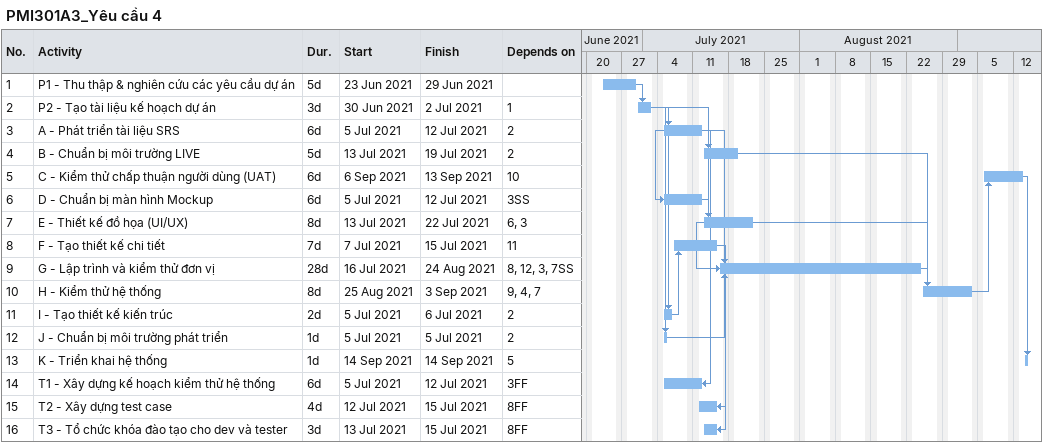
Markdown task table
PMI301A3_Yêu cầu 4

| ID | Task | Duration | Start | Finish | Predecessors |
|---|---|---|---|---|---|
| 1 | P1 - Thu thập & nghiên cứu các yêu cầu dự án | 5d | 2021-06-23 | 2021-06-29 |  |
| 2 | P2 - Tạo tài liệu kế hoạch dự án | 3d | 2021-06-30 | 2021-07-02 | 1 |
| 3 | A - Phát triển tài liệu SRS | 6d | 2021-07-05 | 2021-07-12 | 2 |
| 4 | B - Chuẩn bị môi trường LIVE | 5d | 2021-07-13 | 2021-07-19 | 2 |
| 5 | C - Kiểm thử chấp thuận người dùng (UAT) | 6d | 2021-09-06 | 2021-09-13 | 10 |
| 6 | D - Chuẩn bị màn hình Mockup | 6d | 2021-07-05 | 2021-07-12 | 3SS |
| 7 | E - Thiết kế đồ họa (UI/UX) | 8d | 2021-07-13 | 2021-07-22 | 6, 3 |
| 8 | F - Tạo thiết kế chi tiết | 7d | 2021-07-07 | 2021-07-15 | 11 |
| 9 | G - Lập trình và kiểm thử đơn vị | 28d | 2021-07-16 | 2021-08-24 | 8, 12, 3, 7SS |
| 10 | H - Kiểm thử hệ thống | 8d | 2021-08-25 | 2021-09-03 | 9, 4, 7 |
| 11 | I - Tạo thiết kế kiến trúc | 2d | 2021-07-05 | 2021-07-06 | 2 |
| 12 | J - Chuẩn bị môi trường phát triển | 1d | 2021-07-05 | 2021-07-05 | 2 |
| 13 | K - Triển khai hệ thống | 1d | 2021-09-14 | 2021-09-14 | 5 |
| 14 | T1 - Xây dựng kế hoạch kiểm thử hệ thống | 6d | 2021-07-05 | 2021-07-12 | 3FF |
| 15 | T2 - Xây dựng test case | 4d | 2021-07-12 | 2021-07-15 | 8FF |
| 16 | T3 - Tổ chức khóa đào tạo cho dev và tester | 3d | 2021-07-13 | 2021-07-15 | 8FF |
